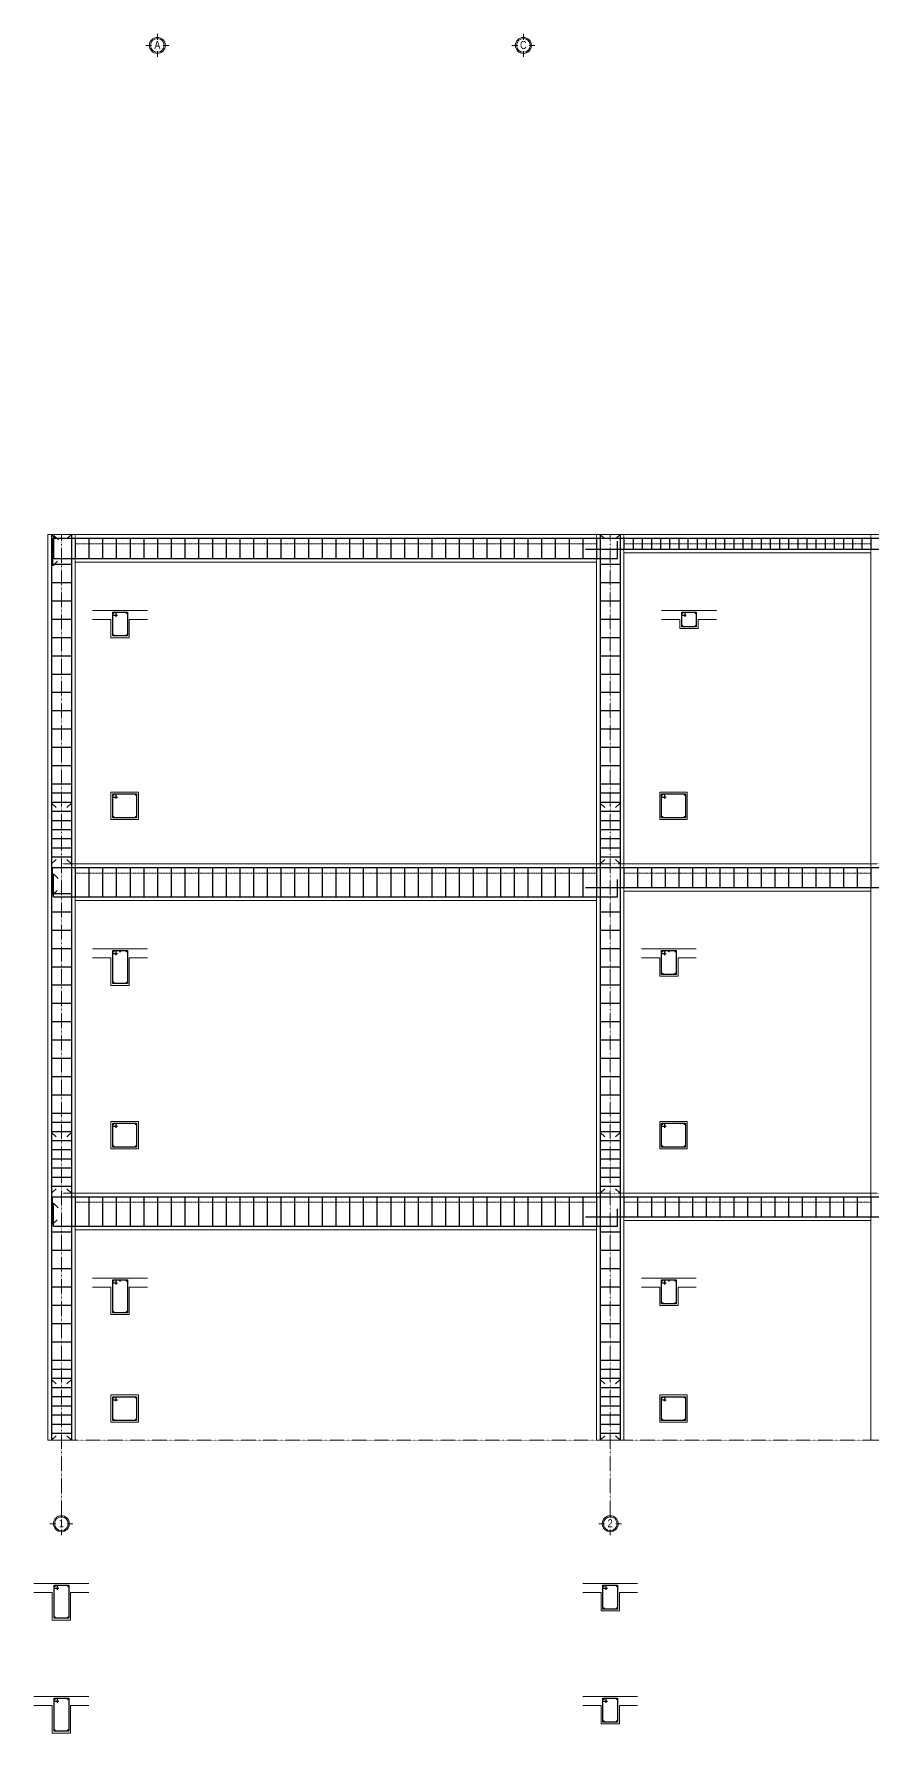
# Model space of a CAD drawing. Header units: millimetres. Extents: x 2451 to 189599, y 100744 to 200848.
# Drawn here: x 78634 to 87796, y 100744 to 119320 of the extents above; entities that cross this region are included whole.
import ezdxf
from ezdxf.enums import TextEntityAlignment as Align

# ---------------------------------------------------------------- set-up
doc = ezdxf.new("R2010")
doc.units = ezdxf.units.MM
doc.linetypes.add('ACAD_ISO03W100', pattern=[30, 12, -18])
doc.linetypes.add('ACAD_ISO10W100', pattern=[18, 12, -3, 0, -3])
for name, color, linetype, lineweight in [('NÉT KHUẤT KC', 4, 'Continuous', 9), ('NÉT THẤY KC', 7, 'Continuous', 20), ('NÉT ĐẬM Cốt thép - các nét cần nhấn mạnh', 1, 'Continuous', 30), ('TEN TRUC', 3, 'Continuous', 18), ('TEXT NHỎ KC Dim - Ghi chú', 3, 'Continuous', 18), ('TRUC', 24, 'Continuous', 0)]:
    doc.layers.add(name, color=color, linetype=linetype, lineweight=lineweight)
doc.layers.add('TAGS', color=60, linetype='Continuous')
doc.styles.add('VNI-HELVE-CONDENSEN', font='')
doc.styles.get('VNI-HELVE-CONDENSEN').set_extended_font_data('VNI-Helve-Condense')

# ---------------------------------------------------------------- blocks, each defined once
blk = doc.blocks.new('A$C206177D3')
at = {"layer": 'TEN TRUC', "ltscale": 1000}
for p, q in [((-37, 240), (-37, 490)), ((-287, -10), (-537, -10)), ((-37, -510), (-37, -260)), ((463, -10), (213, -10))]:
    blk.add_line(p, q, dxfattribs=at)
blk.add_circle((-37, -10), 350, dxfattribs=at)
at = {"layer": 'TEN TRUC', "color": 254, "ltscale": 1000}
blk.add_circle((-37, -10), 300, dxfattribs=at)
blk = doc.blocks.new('A$Ca5e4a220')
at = {"layer": 'NÉT ĐẬM Cốt thép - các nét cần nhấn mạnh'}
for p, q in [((51, 9900), (0, 9852)), ((51, 9900), (51, 0)), ((51, 0), (0, 48))]:
    blk.add_line(p, q, dxfattribs=at)
blk = doc.blocks.new('*U1035')
at = {"layer": 'NÉT ĐẬM Cốt thép - các nét cần nhấn mạnh'}
blk.add_line((-110, 0), (110, 0), dxfattribs=at)
blk = doc.blocks.new('*U1036')
at = {"layer": 'NÉT ĐẬM Cốt thép - các nét cần nhấn mạnh', "color": 0, "linetype": 'ByBlock', "lineweight": -2, "transparency": 16777216}
for p in [(0, 2200), (0, 2000), (0, 1800), (0, 1600), (0, 1400), (0, 1200), (0, 1000), (0, 800), (0, 600), (0, 400), (0, 200), (0, 0)]:
    blk.add_blockref('*U1035', p, dxfattribs=at)
blk = doc.blocks.new('*U1037')
at = {"layer": 'NÉT ĐẬM Cốt thép - các nét cần nhấn mạnh'}
blk.add_line((-110, 0), (110, 0), dxfattribs=at)
blk = doc.blocks.new('*U1038')
at = {"layer": 'NÉT ĐẬM Cốt thép - các nét cần nhấn mạnh', "color": 0, "linetype": 'ByBlock', "lineweight": -2, "transparency": 16777216}
for p in [(0, 600), (0, 400), (0, 200), (0, 0)]:
    blk.add_blockref('*U1037', p, dxfattribs=at)
blk = doc.blocks.new('*U1029')
at = {"layer": 'NÉT ĐẬM Cốt thép - các nét cần nhấn mạnh'}
blk.add_line((-110, 0), (110, 0), dxfattribs=at)
blk = doc.blocks.new('*U1030')
at = {"layer": 'NÉT ĐẬM Cốt thép - các nét cần nhấn mạnh', "color": 0, "linetype": 'ByBlock', "lineweight": -2, "transparency": 16777216}
for p in [(0, 3200), (0, 3000), (0, 2800), (0, 2600), (0, 2400), (0, 2200), (0, 2000), (0, 1800), (0, 1600), (0, 1400), (0, 1200), (0, 1000), (0, 800), (0, 600), (0, 400), (0, 200), (0, 0)]:
    blk.add_blockref('*U1029', p, dxfattribs=at)
blk = doc.blocks.new('*U1031')
at = {"layer": 'NÉT ĐẬM Cốt thép - các nét cần nhấn mạnh'}
blk.add_line((-110, 0), (110, 0), dxfattribs=at)
blk = doc.blocks.new('*U1032')
at = {"layer": 'NÉT ĐẬM Cốt thép - các nét cần nhấn mạnh', "color": 0, "linetype": 'ByBlock', "lineweight": -2, "transparency": 16777216}
for p in [(0, 600), (0, 400), (0, 200), (0, 0)]:
    blk.add_blockref('*U1031', p, dxfattribs=at)
blk = doc.blocks.new('*U1033')
at = {"layer": 'NÉT ĐẬM Cốt thép - các nét cần nhấn mạnh'}
blk.add_line((-110, 0), (110, 0), dxfattribs=at)
blk = doc.blocks.new('*U1034')
at = {"layer": 'NÉT ĐẬM Cốt thép - các nét cần nhấn mạnh', "color": 0, "linetype": 'ByBlock', "lineweight": -2, "transparency": 16777216}
for p in [(0, 3200), (0, 3000), (0, 2800), (0, 2600), (0, 2400), (0, 2200), (0, 2000), (0, 1800), (0, 1600), (0, 1400), (0, 1200), (0, 1000), (0, 800), (0, 600), (0, 400), (0, 200), (0, 0)]:
    blk.add_blockref('*U1033', p, dxfattribs=at)
blk = doc.blocks.new('*U1039')
at = {"layer": 'NÉT ĐẬM Cốt thép - các nét cần nhấn mạnh'}
blk.add_line((-110, 0), (110, 0), dxfattribs=at)
blk = doc.blocks.new('*U896')
at = {"layer": 'NÉT ĐẬM Cốt thép - các nét cần nhấn mạnh', "color": 0, "linetype": 'ByBlock', "lineweight": -2, "transparency": 16777216}
for p in [(0, 600), (0, 400), (0, 200), (0, 0)]:
    blk.add_blockref('*U1039', p, dxfattribs=at)
blk = doc.blocks.new('*U899')
at = {"layer": 'NÉT ĐẬM Cốt thép - các nét cần nhấn mạnh'}
blk.add_line((-110, 0), (110, 0), dxfattribs=at)
blk = doc.blocks.new('*U900')
at = {"layer": 'NÉT ĐẬM Cốt thép - các nét cần nhấn mạnh', "color": 0, "linetype": 'ByBlock', "lineweight": -2, "transparency": 16777216}
for p in [(0, 2200), (0, 2000), (0, 1800), (0, 1600), (0, 1400), (0, 1200), (0, 1000), (0, 800), (0, 600), (0, 400), (0, 200), (0, 0)]:
    blk.add_blockref('*U899', p, dxfattribs=at)
blk = doc.blocks.new('*U901')
at = {"layer": 'NÉT ĐẬM Cốt thép - các nét cần nhấn mạnh'}
blk.add_line((-110, 0), (110, 0), dxfattribs=at)
blk = doc.blocks.new('*U902')
at = {"layer": 'NÉT ĐẬM Cốt thép - các nét cần nhấn mạnh', "color": 0, "linetype": 'ByBlock', "lineweight": -2, "transparency": 16777216}
for p in [(0, 600), (0, 400), (0, 200), (0, 0)]:
    blk.add_blockref('*U901', p, dxfattribs=at)
blk = doc.blocks.new('*U905')
at = {"layer": 'NÉT ĐẬM Cốt thép - các nét cần nhấn mạnh'}
blk.add_line((-110, 0), (110, 0), dxfattribs=at)
blk = doc.blocks.new('*U906')
at = {"layer": 'NÉT ĐẬM Cốt thép - các nét cần nhấn mạnh', "color": 0, "linetype": 'ByBlock', "lineweight": -2, "transparency": 16777216}
for p in [(0, 3000), (0, 2800), (0, 2600), (0, 2400), (0, 2200), (0, 2000), (0, 1800), (0, 1600), (0, 1400), (0, 1200), (0, 1000), (0, 800), (0, 600), (0, 400), (0, 200), (0, 0)]:
    blk.add_blockref('*U905', p, dxfattribs=at)
blk = doc.blocks.new('*U907')
at = {"layer": 'NÉT ĐẬM Cốt thép - các nét cần nhấn mạnh'}
blk.add_line((-110, 0), (110, 0), dxfattribs=at)
blk = doc.blocks.new('*U908')
at = {"layer": 'NÉT ĐẬM Cốt thép - các nét cần nhấn mạnh', "color": 0, "linetype": 'ByBlock', "lineweight": -2, "transparency": 16777216}
for p in [(0, 600), (0, 400), (0, 200), (0, 0)]:
    blk.add_blockref('*U907', p, dxfattribs=at)
blk = doc.blocks.new('*U897')
at = {"layer": 'NÉT ĐẬM Cốt thép - các nét cần nhấn mạnh'}
blk.add_line((-110, 0), (110, 0), dxfattribs=at)
blk = doc.blocks.new('*U898')
at = {"layer": 'NÉT ĐẬM Cốt thép - các nét cần nhấn mạnh', "color": 0, "linetype": 'ByBlock', "lineweight": -2, "transparency": 16777216}
for p in [(0, 3200), (0, 3000), (0, 2800), (0, 2600), (0, 2400), (0, 2200), (0, 2000), (0, 1800), (0, 1600), (0, 1400), (0, 1200), (0, 1000), (0, 800), (0, 600), (0, 400), (0, 200), (0, 0)]:
    blk.add_blockref('*U897', p, dxfattribs=at)
blk = doc.blocks.new('*U903')
at = {"layer": 'NÉT ĐẬM Cốt thép - các nét cần nhấn mạnh'}
blk.add_line((-110, 0), (110, 0), dxfattribs=at)
blk = doc.blocks.new('*U904')
at = {"layer": 'NÉT ĐẬM Cốt thép - các nét cần nhấn mạnh', "color": 0, "linetype": 'ByBlock', "lineweight": -2, "transparency": 16777216}
for p in [(0, 600), (0, 400), (0, 200), (0, 0)]:
    blk.add_blockref('*U903', p, dxfattribs=at)
blk = doc.blocks.new('*U888')
at = {"layer": 'NÉT ĐẬM Cốt thép - các nét cần nhấn mạnh'}
blk.add_line((-110, 0), (210, 0), dxfattribs=at)
blk = doc.blocks.new('*U889')
at = {"layer": 'NÉT ĐẬM Cốt thép - các nét cần nhấn mạnh', "color": 0, "linetype": 'ByBlock', "lineweight": -2, "transparency": 16777216}
for p in [(0, 5700), (0, 5550), (0, 5400), (0, 5250), (0, 5100), (0, 4950), (0, 4800), (0, 4650), (0, 4500), (0, 4350), (0, 4200), (0, 4050), (0, 3900), (0, 3750), (0, 3600), (0, 3450), (0, 3300), (0, 3150), (0, 3000), (0, 2850), (0, 2700), (0, 2550), (0, 2400), (0, 2250), (0, 2100), (0, 1950), (0, 1800), (0, 1650), (0, 1500), (0, 1350), (0, 1200), (0, 1050), (0, 900), (0, 750), (0, 600), (0, 450), (0, 300), (0, 150), (0, 0)]:
    blk.add_blockref('*U888', p, dxfattribs=at)
blk = doc.blocks.new('*U890')
at = {"layer": 'NÉT ĐẬM Cốt thép - các nét cần nhấn mạnh'}
blk.add_line((-110, 0), (110, 0), dxfattribs=at)
blk = doc.blocks.new('*U891')
at = {"layer": 'NÉT ĐẬM Cốt thép - các nét cần nhấn mạnh', "color": 0, "linetype": 'ByBlock', "lineweight": -2, "transparency": 16777216}
for p in [(0, 2700), (0, 2550), (0, 2400), (0, 2250), (0, 2100), (0, 1950), (0, 1800), (0, 1650), (0, 1500), (0, 1350), (0, 1200), (0, 1050), (0, 900), (0, 750), (0, 600), (0, 450), (0, 300), (0, 150), (0, 0)]:
    blk.add_blockref('*U890', p, dxfattribs=at)
blk = doc.blocks.new('*U854')
at = {"layer": 'NÉT ĐẬM Cốt thép - các nét cần nhấn mạnh'}
blk.add_line((-110, 0), (210, 0), dxfattribs=at)
blk = doc.blocks.new('*U855')
at = {"layer": 'NÉT ĐẬM Cốt thép - các nét cần nhấn mạnh', "color": 0, "linetype": 'ByBlock', "lineweight": -2, "transparency": 16777216}
for p in [(0, 5700), (0, 5550), (0, 5400), (0, 5250), (0, 5100), (0, 4950), (0, 4800), (0, 4650), (0, 4500), (0, 4350), (0, 4200), (0, 4050), (0, 3900), (0, 3750), (0, 3600), (0, 3450), (0, 3300), (0, 3150), (0, 3000), (0, 2850), (0, 2700), (0, 2550), (0, 2400), (0, 2250), (0, 2100), (0, 1950), (0, 1800), (0, 1650), (0, 1500), (0, 1350), (0, 1200), (0, 1050), (0, 900), (0, 750), (0, 600), (0, 450), (0, 300), (0, 150), (0, 0)]:
    blk.add_blockref('*U854', p, dxfattribs=at)
blk = doc.blocks.new('*U925')
at = {"layer": 'NÉT ĐẬM Cốt thép - các nét cần nhấn mạnh'}
blk.add_line((-110, 0), (110, 0), dxfattribs=at)
blk = doc.blocks.new('*U926')
at = {"layer": 'NÉT ĐẬM Cốt thép - các nét cần nhấn mạnh', "color": 0, "linetype": 'ByBlock', "lineweight": -2, "transparency": 16777216}
for p in [(0, 2700), (0, 2550), (0, 2400), (0, 2250), (0, 2100), (0, 1950), (0, 1800), (0, 1650), (0, 1500), (0, 1350), (0, 1200), (0, 1050), (0, 900), (0, 750), (0, 600), (0, 450), (0, 300), (0, 150), (0, 0)]:
    blk.add_blockref('*U925', p, dxfattribs=at)
blk = doc.blocks.new('*U864')
at = {"layer": 'NÉT ĐẬM Cốt thép - các nét cần nhấn mạnh'}
blk.add_line((-110, 0), (110, 0), dxfattribs=at)
blk = doc.blocks.new('*U865')
at = {"layer": 'NÉT ĐẬM Cốt thép - các nét cần nhấn mạnh', "color": 0, "linetype": 'ByBlock', "lineweight": -2, "transparency": 16777216}
for p in [(0, 5700), (0, 5550), (0, 5400), (0, 5250), (0, 5100), (0, 4950), (0, 4800), (0, 4650), (0, 4500), (0, 4350), (0, 4200), (0, 4050), (0, 3900), (0, 3750), (0, 3600), (0, 3450), (0, 3300), (0, 3150), (0, 3000), (0, 2850), (0, 2700), (0, 2550), (0, 2400), (0, 2250), (0, 2100), (0, 1950), (0, 1800), (0, 1650), (0, 1500), (0, 1350), (0, 1200), (0, 1050), (0, 900), (0, 750), (0, 600), (0, 450), (0, 300), (0, 150), (0, 0)]:
    blk.add_blockref('*U864', p, dxfattribs=at)
blk = doc.blocks.new('*U868')
at = {"layer": 'NÉT ĐẬM Cốt thép - các nét cần nhấn mạnh'}
blk.add_line((-110, 0), (10, 0), dxfattribs=at)
blk = doc.blocks.new('*U869')
at = {"layer": 'NÉT ĐẬM Cốt thép - các nét cần nhấn mạnh', "color": 0, "linetype": 'ByBlock', "lineweight": -2, "transparency": 16777216}
for p in [(0, 2700), (0, 2600), (0, 2500), (0, 2400), (0, 2300), (0, 2200), (0, 2100), (0, 2000), (0, 1900), (0, 1800), (0, 1700), (0, 1600), (0, 1500), (0, 1400), (0, 1300), (0, 1200), (0, 1100), (0, 1000), (0, 900), (0, 800), (0, 700), (0, 600), (0, 500), (0, 400), (0, 300), (0, 200), (0, 100), (0, 0)]:
    blk.add_blockref('*U868', p, dxfattribs=at)
blk = doc.blocks.new('A$C11ba0f39')
at = {"layer": 'NÉT ĐẬM Cốt thép - các nét cần nhấn mạnh'}
for p, q in [((0, 0), (0, 300)), ((12, 80), (12, 329)), ((12, 329), (63, 281)), ((0, 0), (51, 48))]:
    blk.add_line(p, q, dxfattribs=at)
blk = doc.blocks.new('A$C03b77541')
at = {"layer": 'NÉT ĐẬM Cốt thép - các nét cần nhấn mạnh'}
for p, q in [((0, 20), (0, 320)), ((12, 0), (12, 249)), ((12, 249), (63, 201)), ((0, 20), (51, 68))]:
    blk.add_line(p, q, dxfattribs=at)

msp = doc.modelspace()

# ---------------------------------------------------------------- linework, layer by layer
at = {"layer": 'NÉT KHUẤT KC', "linetype": 'ACAD_ISO03W100', "ltscale": 0.2}
for p, q in [((79083.7, 113847), (79083.7, 103947)), ((79083.7, 113747), (84783.7, 113747)), ((84783.7, 113847), (84783.7, 103947)), ((85083.7, 113847), (85083.7, 103947)), ((85083.7, 113747), (87783.7, 113747)), ((87783.7, 113847), (87783.7, 103947)), ((79083.7, 110147), (84783.7, 110147)), ((85083.7, 110147), (87783.7, 110147)), ((79083.7, 106547), (84783.7, 106547)), ((85083.7, 106547), (87783.7, 106547))]:
    msp.add_line(p, q, dxfattribs=at)
at = {"layer": 'NÉT THẤY KC'}
for p, q in [((78783.7, 113847), (78783.7, 103947)), ((78783.7, 113847), (112083.7, 113847)), ((79083.7, 113547), (79083.7, 110247)), ((79083.7, 113547), (84783.7, 113547)), ((84783.7, 113547), (84783.7, 103947)), ((85083.7, 113647), (85083.7, 110247)), ((85083.7, 113647), (87783.7, 113647)), ((87783.7, 113647), (87783.7, 103947)), ((79275.2, 113018.4), (79875.2, 113018.4)), ((85495.2, 113018.4), (86095.2, 113018.4)), ((79275.2, 112918.4), (79475.2, 112918.4)), ((79475.2, 112718.4), (79475.2, 112918.4)), ((79675.2, 112918.4), (79875.2, 112918.4)), ((79675.2, 112918.4), (79675.2, 112718.4)), ((85495.2, 112918.4), (85695.2, 112918.4)), ((85695.2, 112818.4), (85695.2, 112918.4)), ((85695.2, 112818.4), (85895.2, 112818.4)), ((85895.2, 112918.4), (86095.2, 112918.4)), ((85895.2, 112918.4), (85895.2, 112818.4)), ((79475.2, 112718.4), (79675.2, 112718.4)), ((79775.2, 111031.1), (79475.2, 111031.1)), ((85775.2, 111031.1), (85475.2, 111031.1)), ((79083.7, 110247), (84783.7, 110247)), ((85083.7, 110247), (87783.7, 110247)), ((79083.7, 109947), (79083.7, 106647)), ((79083.7, 109847), (84783.7, 109847)), ((85083.7, 109947), (85083.7, 106647)), ((85083.7, 109947), (87783.7, 109947)), ((79275.2, 109318.4), (79875.2, 109318.4)), ((85275.2, 109318.4), (85875.2, 109318.4)), ((79275.2, 109218.4), (79475.2, 109218.4)), ((79475.2, 108918.4), (79475.2, 109218.4)), ((79675.2, 109218.4), (79875.2, 109218.4)), ((79675.2, 109218.4), (79675.2, 108918.4)), ((85275.2, 109218.4), (85475.2, 109218.4)), ((85475.2, 109018.4), (85475.2, 109218.4)), ((85675.2, 109218.4), (85875.2, 109218.4)), ((85675.2, 109218.4), (85675.2, 109018.4)), ((79475.2, 108918.4), (79675.2, 108918.4)), ((85475.2, 109018.4), (85675.2, 109018.4)), ((79775.2, 107431.1), (79475.2, 107431.1)), ((85775.2, 107431.1), (85475.2, 107431.1)), ((79083.7, 106647), (84783.7, 106647)), ((85083.7, 106647), (87783.7, 106647)), ((79083.7, 106347), (79083.7, 103947)), ((85083.7, 106347), (85083.7, 103947)), ((85083.7, 106347), (87783.7, 106347)), ((79083.7, 106247), (84783.7, 106247)), ((79275.2, 105718.4), (79875.2, 105718.4)), ((85275.2, 105718.4), (85875.2, 105718.4)), ((79275.2, 105618.4), (79475.2, 105618.4)), ((79475.2, 105318.4), (79475.2, 105618.4)), ((79675.2, 105618.4), (79875.2, 105618.4)), ((79675.2, 105618.4), (79675.2, 105318.4)), ((85275.2, 105618.4), (85475.2, 105618.4)), ((85475.2, 105418.4), (85475.2, 105618.4)), ((85675.2, 105618.4), (85875.2, 105618.4)), ((85675.2, 105618.4), (85675.2, 105418.4)), ((85475.2, 105418.4), (85675.2, 105418.4)), ((79475.2, 105318.4), (79675.2, 105318.4)), ((79775.2, 104441.5), (79475.2, 104441.5)), ((85775.2, 104441.5), (85475.2, 104441.5)), ((78783.7, 103947), (79083.7, 103947)), ((84783.7, 103947), (85083.7, 103947)), ((87783.7, 103947), (88083.7, 103947)), ((78633.7, 102379.6), (79233.7, 102379.6)), ((84633.7, 102379.6), (85233.7, 102379.6)), ((78633.7, 102279.6), (78833.7, 102279.6)), ((78833.7, 101979.6), (78833.7, 102279.6)), ((79033.7, 102279.6), (79233.7, 102279.6)), ((79033.7, 102279.6), (79033.7, 101979.6)), ((84633.7, 102279.6), (84833.7, 102279.6)), ((84833.7, 102079.6), (84833.7, 102279.6)), ((85033.7, 102279.6), (85233.7, 102279.6)), ((85033.7, 102279.6), (85033.7, 102079.6)), ((84833.7, 102079.6), (85033.7, 102079.6)), ((78833.7, 101979.6), (79033.7, 101979.6)), ((78633.7, 101144.5), (79233.7, 101144.5)), ((84633.7, 101144.5), (85233.7, 101144.5)), ((78633.7, 101044.5), (78833.7, 101044.5)), ((78833.7, 100744.5), (78833.7, 101044.5)), ((79033.7, 101044.5), (79233.7, 101044.5)), ((79033.7, 101044.5), (79033.7, 100744.5)), ((84633.7, 101044.5), (84833.7, 101044.5)), ((84833.7, 100844.5), (84833.7, 101044.5)), ((85033.7, 101044.5), (85233.7, 101044.5)), ((85033.7, 101044.5), (85033.7, 100844.5)), ((78833.7, 100744.5), (79033.7, 100744.5)), ((84833.7, 100844.5), (85033.7, 100844.5))]:
    msp.add_line(p, q, dxfattribs=at)
for points in [[(79475.2, 111031.1), (79775.2, 111031.1), (79775.2, 110731.1), (79475.2, 110731.1)], [(85475.2, 111031.1), (85775.2, 111031.1), (85775.2, 110731.1), (85475.2, 110731.1)], [(79475.2, 107431.1), (79775.2, 107431.1), (79775.2, 107131.1), (79475.2, 107131.1)], [(85475.2, 107431.1), (85775.2, 107431.1), (85775.2, 107131.1), (85475.2, 107131.1)], [(79475.2, 104441.5), (79775.2, 104441.5), (79775.2, 104141.5), (79475.2, 104141.5)], [(85475.2, 104441.5), (85775.2, 104441.5), (85775.2, 104141.5), (85475.2, 104141.5)]]:
    msp.add_lwpolyline(points, close=True, dxfattribs=at)
at = {"layer": 'NÉT ĐẬM Cốt thép - các nét cần nhấn mạnh'}
for p, q in [((78839.8, 113807), (88029.7, 113807.3)), ((84663.7, 113687), (87983.7, 113687)), ((85014.7, 113587), (85014.7, 113775.9)), ((78851.7, 113587), (85014.7, 113587)), ((79495.2, 112965.3), (79545.5, 112965.3)), ((79528.3, 112998.4), (79528.3, 112948.1)), ((85715.2, 112965.3), (85765.5, 112965.3)), ((85748.3, 112998.4), (85748.3, 112948.1)), ((78823.7, 110910.5), (78874.5, 110862.3)), ((78823.7, 110910.5), (78874.5, 110862.3)), ((79043.7, 110910.5), (78992.9, 110862.3)), ((79043.7, 110910.5), (78992.9, 110862.3)), ((79495.2, 110977.9), (79545.5, 110977.9)), ((79528.3, 111011.1), (79528.3, 110960.7)), ((84823.7, 110910.5), (84874.5, 110862.3)), ((84823.7, 110910.5), (84874.5, 110862.3)), ((85043.7, 110910.5), (84992.9, 110862.3)), ((85043.7, 110910.5), (84992.9, 110862.3)), ((85495.2, 110977.9), (85545.5, 110977.9)), ((85528.3, 111011.1), (85528.3, 110960.7)), ((78823.7, 110247), (78874.5, 110295.2)), ((78823.7, 110247), (78874.5, 110295.2)), ((78835.5, 109907), (78835.5, 110207)), ((78836.6, 110207), (88029.7, 110207.3)), ((79043.7, 110247), (78992.9, 110295.2)), ((79043.7, 110247), (78992.9, 110295.2)), ((84823.7, 110247), (84874.5, 110295.2)), ((84823.7, 110247), (84874.5, 110295.2)), ((85043.7, 110247), (84992.9, 110295.2)), ((85043.7, 110247), (84992.9, 110295.2)), ((78847.1, 109887), (78847.3, 110136.2)), ((78847.3, 110136.2), (78898.1, 110088)), ((84663.7, 109987.2), (88203.7, 109987)), ((85014.7, 109887), (85014.7, 110075.9)), ((78835.5, 109907), (78886.3, 109955.1)), ((78847.1, 109887), (85014.7, 109887)), ((79495.2, 109265.3), (79545.5, 109265.3)), ((79528.3, 109298.4), (79528.3, 109248.1)), ((85495.2, 109265.3), (85545.5, 109265.3)), ((85528.3, 109298.4), (85528.3, 109248.1)), ((79495.2, 107377.9), (79545.5, 107377.9)), ((79528.3, 107411.1), (79528.3, 107360.7)), ((85495.2, 107377.9), (85545.5, 107377.9)), ((85528.3, 107411.1), (85528.3, 107360.7)), ((78823.7, 107310.5), (78874.5, 107262.3)), ((79043.7, 107310.5), (78992.9, 107262.3)), ((84823.7, 107310.5), (84874.5, 107262.3)), ((85043.7, 107310.5), (84992.9, 107262.3)), ((78823.7, 106647), (78874.5, 106695.2)), ((79043.7, 106647), (78992.9, 106695.2)), ((84823.7, 106647), (84874.5, 106695.2)), ((85043.7, 106647), (84992.9, 106695.2)), ((78835.6, 106607), (88029.7, 106607.3)), ((85014.7, 106287), (85014.7, 106475.9)), ((78847.7, 106287), (85014.7, 106287)), ((84663.7, 106387), (88203.7, 106387)), ((85043.7, 106387), (87883.1, 106387)), ((79528.3, 105698.4), (79528.3, 105648.1)), ((85528.3, 105698.4), (85528.3, 105648.1)), ((79495.2, 105665.3), (79545.5, 105665.3)), ((85495.2, 105665.3), (85545.5, 105665.3)), ((78823.7, 104610.5), (78874.5, 104562.3)), ((79043.7, 104610.5), (78992.9, 104562.3)), ((84823.7, 104610.5), (84874.5, 104562.3)), ((85043.7, 104610.5), (84992.9, 104562.3)), ((79528.3, 104421.5), (79528.3, 104371.1)), ((85528.3, 104421.5), (85528.3, 104371.1)), ((79495.2, 104388.3), (79545.5, 104388.3)), ((85495.2, 104388.3), (85545.5, 104388.3)), ((78823.7, 103947), (78874.5, 103995.2)), ((79043.7, 103947), (78992.9, 103995.2)), ((84823.7, 103947), (84874.5, 103995.2)), ((85043.7, 103947), (84992.9, 103995.2)), ((78886.9, 102359.6), (78886.9, 102309.2)), ((84886.9, 102359.6), (84886.9, 102309.2)), ((78853.7, 102326.4), (78904.1, 102326.4)), ((84853.7, 102326.4), (84904.1, 102326.4)), ((78853.7, 101091.3), (78904.1, 101091.3)), ((78886.9, 101124.5), (78886.9, 101074.1)), ((84853.7, 101091.3), (84904.1, 101091.3)), ((84886.9, 101124.5), (84886.9, 101074.1))]:
    msp.add_line(p, q, dxfattribs=at)
at = {"layer": 'NÉT ĐẬM Cốt thép - các nét cần nhấn mạnh', "const_width": 10}
for points in [[(79498.8, 112988.7, 1), (79508.8, 112988.7, 1)], [(79651.5, 112988.7, -1), (79641.5, 112988.7, -1)], [(85718.8, 112988.7, 1), (85728.8, 112988.7, 1)], [(85871.5, 112988.7, -1), (85861.5, 112988.7, -1)], [(79498.8, 112748.2, -1), (79508.8, 112748.2, -1)], [(79651.5, 112748.2, 1), (79641.5, 112748.2, 1)], [(85718.8, 112848.2, -1), (85728.8, 112848.2, -1)], [(85871.5, 112848.2, 1), (85861.5, 112848.2, 1)], [(79498.8, 111001.3, 1), (79508.8, 111001.3, 1)], [(79751.5, 111001.3, -1), (79741.5, 111001.3, -1)], [(85498.8, 111001.3, 1), (85508.8, 111001.3, 1)], [(85751.5, 111001.3, -1), (85741.5, 111001.3, -1)], [(79498.8, 110760.8, -1), (79508.8, 110760.8, -1)], [(79751.5, 110760.8, 1), (79741.5, 110760.8, 1)], [(85498.8, 110760.8, -1), (85508.8, 110760.8, -1)], [(85751.5, 110760.8, 1), (85741.5, 110760.8, 1)], [(79498.8, 109288.7, 1), (79508.8, 109288.7, 1)], [(79579.9, 109288.7, -1), (79569.9, 109288.7, -1)], [(79651.5, 109288.7, -1), (79641.5, 109288.7, -1)], [(85498.8, 109288.7, 1), (85508.8, 109288.7, 1)], [(85579.9, 109288.7, -1), (85569.9, 109288.7, -1)], [(85651.5, 109288.7, -1), (85641.5, 109288.7, -1)], [(85498.8, 109048.2, -1), (85508.8, 109048.2, -1)], [(85651.5, 109048.2, 1), (85641.5, 109048.2, 1)], [(79498.8, 108948.2, -1), (79508.8, 108948.2, -1)], [(79651.5, 108948.2, 1), (79641.5, 108948.2, 1)], [(79498.8, 107401.3, 1), (79508.8, 107401.3, 1)], [(79751.5, 107401.3, -1), (79741.5, 107401.3, -1)], [(85498.8, 107401.3, 1), (85508.8, 107401.3, 1)], [(85751.5, 107401.3, -1), (85741.5, 107401.3, -1)], [(79498.8, 107160.8, -1), (79508.8, 107160.8, -1)], [(79751.5, 107160.8, 1), (79741.5, 107160.8, 1)], [(85498.8, 107160.8, -1), (85508.8, 107160.8, -1)], [(85751.5, 107160.8, 1), (85741.5, 107160.8, 1)], [(79498.8, 105688.7, 1), (79508.8, 105688.7, 1)], [(79579.9, 105688.7, -1), (79569.9, 105688.7, -1)], [(79651.5, 105688.7, -1), (79641.5, 105688.7, -1)], [(85498.8, 105688.7, 1), (85508.8, 105688.7, 1)], [(85579.9, 105688.7, -1), (85569.9, 105688.7, -1)], [(85651.5, 105688.7, -1), (85641.5, 105688.7, -1)], [(79498.8, 105348.2, -1), (79508.8, 105348.2, -1)], [(79651.5, 105348.2, 1), (79641.5, 105348.2, 1)], [(85498.8, 105448.2, -1), (85508.8, 105448.2, -1)], [(85651.5, 105448.2, 1), (85641.5, 105448.2, 1)], [(79498.8, 104411.7, 1), (79508.8, 104411.7, 1)], [(79751.5, 104411.7, -1), (79741.5, 104411.7, -1)], [(85498.8, 104411.7, 1), (85508.8, 104411.7, 1)], [(85751.5, 104411.7, -1), (85741.5, 104411.7, -1)], [(79498.8, 104171.2, -1), (79508.8, 104171.2, -1)], [(79751.5, 104171.2, 1), (79741.5, 104171.2, 1)], [(85498.8, 104171.2, -1), (85508.8, 104171.2, -1)], [(85751.5, 104171.2, 1), (85741.5, 104171.2, 1)], [(78857.4, 102349.8, 1), (78867.4, 102349.8, 1)], [(79010, 102349.8, -1), (79000, 102349.8, -1)], [(84857.4, 102349.8, 1), (84867.4, 102349.8, 1)], [(85010, 102349.8, -1), (85000, 102349.8, -1)], [(78857.4, 102009.3, -1), (78867.4, 102009.3, -1)], [(79010, 102009.3, 1), (79000, 102009.3, 1)], [(84857.4, 102109.3, -1), (84867.4, 102109.3, -1)], [(85010, 102109.3, 1), (85000, 102109.3, 1)], [(78857.4, 101114.7, 1), (78867.4, 101114.7, 1)], [(79010, 101114.7, -1), (79000, 101114.7, -1)], [(84857.4, 101114.7, 1), (84867.4, 101114.7, 1)], [(85010, 101114.7, -1), (85000, 101114.7, -1)], [(84857.4, 100874.2, -1), (84867.4, 100874.2, -1)], [(85010, 100874.2, 1), (85000, 100874.2, 1)], [(78857.4, 100774.2, -1), (78867.4, 100774.2, -1)], [(79010, 100774.2, 1), (79000, 100774.2, 1)]]:
    msp.add_lwpolyline(points, format="xyb", close=True, dxfattribs=at)
at = {"layer": 'NÉT ĐẬM Cốt thép - các nét cần nhấn mạnh'}
for points in [[(79655.2, 112738.4), (79495.2, 112738.4), (79495.2, 112998.4), (79655.2, 112998.4)], [(85875.2, 112838.4), (85715.2, 112838.4), (85715.2, 112998.4), (85875.2, 112998.4)], [(79495.2, 111011.1), (79755.2, 111011.1), (79755.2, 110751.1), (79495.2, 110751.1)], [(85495.2, 111011.1), (85755.2, 111011.1), (85755.2, 110751.1), (85495.2, 110751.1)], [(79655.2, 108938.4), (79495.2, 108938.4), (79495.2, 109298.4), (79655.2, 109298.4)], [(85655.2, 109038.4), (85495.2, 109038.4), (85495.2, 109298.4), (85655.2, 109298.4)], [(79495.2, 107411.1), (79755.2, 107411.1), (79755.2, 107151.1), (79495.2, 107151.1)], [(85495.2, 107411.1), (85755.2, 107411.1), (85755.2, 107151.1), (85495.2, 107151.1)], [(79655.2, 105338.4), (79495.2, 105338.4), (79495.2, 105698.4), (79655.2, 105698.4)], [(85655.2, 105438.4), (85495.2, 105438.4), (85495.2, 105698.4), (85655.2, 105698.4)], [(79495.2, 104421.5), (79755.2, 104421.5), (79755.2, 104161.5), (79495.2, 104161.5)], [(85495.2, 104421.5), (85755.2, 104421.5), (85755.2, 104161.5), (85495.2, 104161.5)], [(79013.7, 101999.6), (78853.7, 101999.6), (78853.7, 102359.6), (79013.7, 102359.6)], [(85013.7, 102099.6), (84853.7, 102099.6), (84853.7, 102359.6), (85013.7, 102359.6)], [(79013.7, 100764.5), (78853.7, 100764.5), (78853.7, 101124.5), (79013.7, 101124.5)], [(85013.7, 100864.5), (84853.7, 100864.5), (84853.7, 101124.5), (85013.7, 101124.5)]]:
    msp.add_lwpolyline(points, close=True, dxfattribs=at)
at = {"layer": 'TRUC', "linetype": 'ACAD_ISO10W100', "ltscale": 0.2}
for p, q in [((78933.7, 110247), (111933.7, 110247)), ((78933.7, 106647), (111933.7, 106647)), ((78933.7, 103947), (111933.7, 103947))]:
    msp.add_line(p, q, dxfattribs=at)
for points in [[(78933.7, 113847), (78933.7, 103158.2)], [(84933.7, 113847), (84933.7, 103158.2)], [(84933.7, 113847), (84933.7, 103158.2)]]:
    msp.add_lwpolyline(points, dxfattribs=at)

# ---------------------------------------------------------------- block references
at = {"layer": 'NÉT THẤY KC', "xscale": -1}
for p in [(78874.5, 103947), (84874.5, 103947)]:
    msp.add_blockref('A$Ca5e4a220', p, dxfattribs=at)
at = {"layer": 'NÉT THẤY KC'}
for p in [(78992.9, 103947), (84992.9, 103947)]:
    msp.add_blockref('A$Ca5e4a220', p, dxfattribs=at)
at = {"layer": 'NÉT ĐẬM Cốt thép - các nét cần nhấn mạnh', "rotation": 270}
for name, p in [('*U865', (79083.7, 113697.2)), ('*U869', (85083.7, 113697.2)), ('*U855', (79083.7, 110097)), ('*U926', (85083.7, 110097.2)), ('*U889', (79083.7, 106497)), ('*U891', (85083.7, 106497.2))]:
    msp.add_blockref(name, p, dxfattribs=at)
at = {"layer": 'NÉT ĐẬM Cốt thép - các nét cần nhấn mạnh'}
for name, p in [('*U1034', (78933.7, 110322.6)), ('*U898', (84933.7, 110322.6)), ('*U896', (78933.7, 110422.6)), ('*U904', (84933.7, 110422.6)), ('*U1030', (78933.7, 106722.6)), ('*U906', (84933.7, 106722.6)), ('*U1032', (78933.7, 106822.6)), ('*U908', (84933.7, 106822.6)), ('*U1036', (78933.7, 104022.6)), ('*U900', (84933.7, 104022.6)), ('*U1038', (78933.7, 104122.6)), ('*U902', (84933.7, 104122.6))]:
    msp.add_blockref(name, p, dxfattribs=at)
at = {"layer": 'TAGS', "ltscale": 1000}
ref = msp.add_blockref('A$C206177D3', (79991.7, 119197.5), dxfattribs=dict(at, xscale=0.25, yscale=0.25, zscale=0.25))
ref.add_attrib('A', 'A', dxfattribs={"color": 7, "ltscale": 1000, "height": 87.5, "style": 'VNI-HELVE-CONDENSEN'}).set_placement((79982.2, 119156.1), align=Align.CENTER)
ref = msp.add_blockref('A$C206177D3', (83993.8, 119197.5), dxfattribs=dict(at, xscale=0.25, yscale=0.25, zscale=0.25))
ref.add_attrib('A', 'C', dxfattribs={"color": 7, "ltscale": 1000, "height": 87.5, "style": 'VNI-HELVE-CONDENSEN'}).set_placement((83984.2, 119156.1), align=Align.CENTER)
ref = msp.add_blockref('A$C206177D3', (78942.9, 103035.6), dxfattribs=dict(at, xscale=0.25, yscale=0.25, zscale=0.25))
ref.add_attrib('A', '1', dxfattribs={"color": 7, "ltscale": 1000, "height": 87.5, "style": 'VNI-HELVE-CONDENSEN'}).set_placement((78933.3, 102994.2), align=Align.CENTER)
ref = msp.add_blockref('A$C206177D3', (84942.9, 103035.6), dxfattribs=dict(at, xscale=0.25, yscale=0.25, zscale=0.25))
ref.add_attrib('A', '2', dxfattribs={"color": 7, "ltscale": 1000, "height": 87.5, "style": 'VNI-HELVE-CONDENSEN'}).set_placement((84933.3, 102994.2), align=Align.CENTER)
at = {"layer": 'TEXT NHỎ KC Dim - Ghi chú'}
for name, p in [('A$C11ba0f39', (78839.8, 113507)), ('A$C03b77541', (78835.6, 106287))]:
    msp.add_blockref(name, p, dxfattribs=at)

doc.saveas('drawing.dxf')
